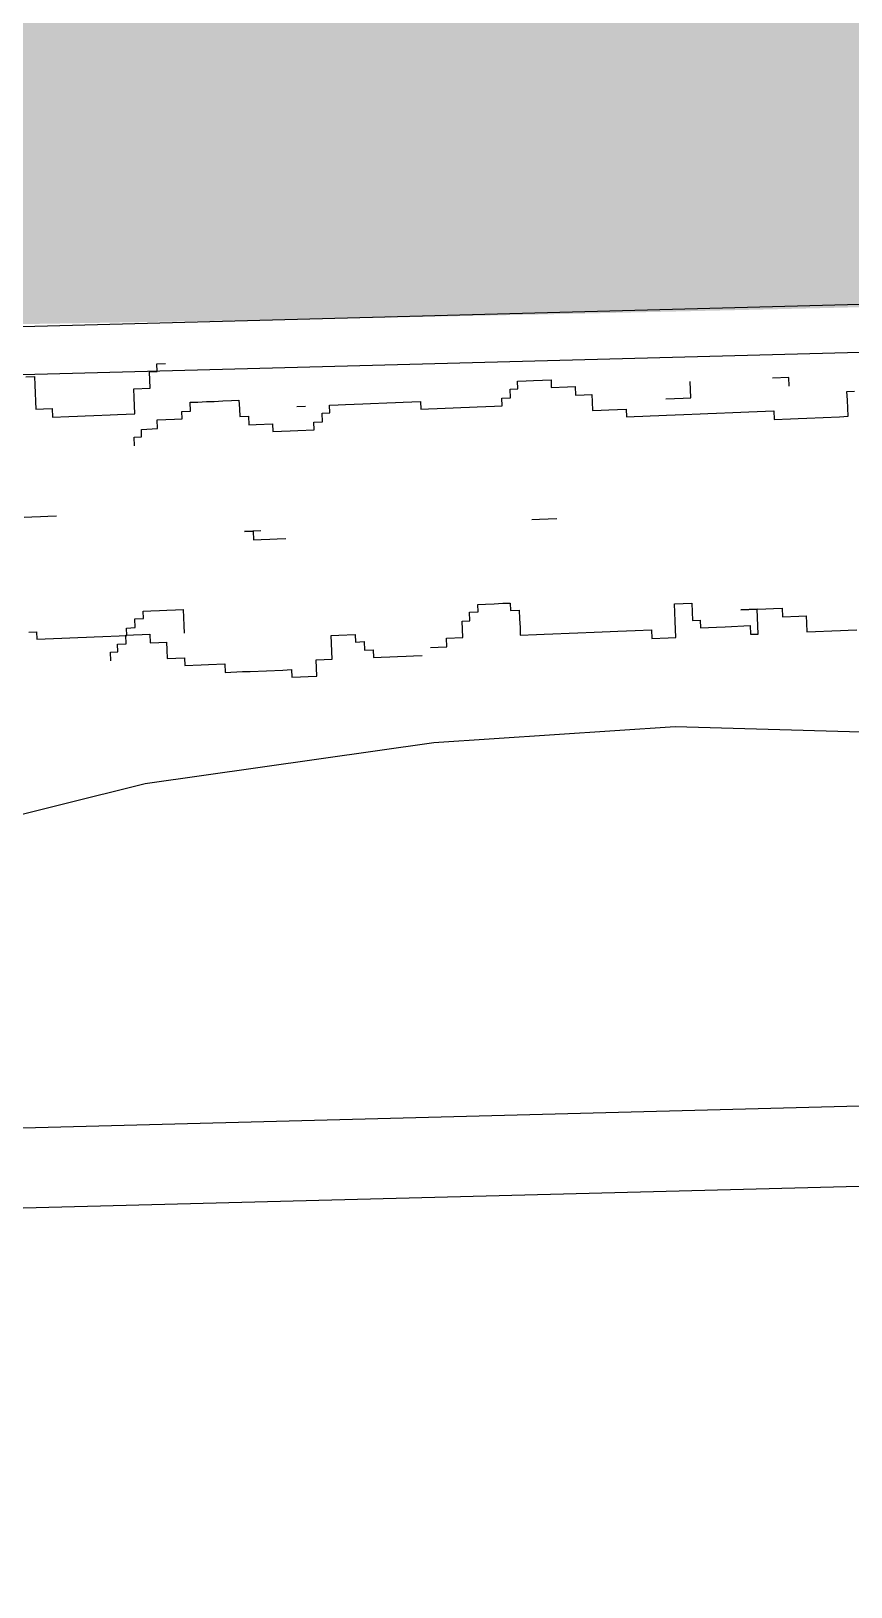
# Model space of a CAD drawing. Extents: x 302512 to 1034855, y -184136 to 410364.
# Drawn here: x 531572 to 535672, y -27544 to -19766 of the extents above; entities that cross this region are included whole.
import ezdxf

# ---------------------------------------------------------------- set-up
doc = ezdxf.new("R2010")
doc.units = 0
doc.header["$MEASUREMENT"] = 0
for name, color, linetype in [('WALL', 4, 'Continuous'), ('WZ', 2, 'Continuous'), ('总图线11', 41, 'Continuous'), ('环境', 8, 'Continuous')]:
    doc.layers.add(name, color=color, linetype=linetype)

# ---------------------------------------------------------------- blocks, each defined once
blk = doc.blocks.new('A$C7F351EC2')
at = {"layer": 'WZ'}
for p, q in [((23840.26016783714, 23801.46785659343), (2002.429964840412, 23232.76760366559)), ((23450.86651092768, 23391.19166234881), (2413.363655090332, 22843.33351508528))]:
    blk.add_line(p, q, dxfattribs=at)
blk.add_lwpolyline([(8125.587825775146, 23392.22673453391), (8093.320842623711, 24624.45310734212), (10224.00826334953, 25153.80609033257), (11666.97695195675, 25358.30053640157), (12873.66018044949, 25438.09894703329), (14617.48553299904, 25388.10544232279), (16165.24353086948, 25199.27577517927), (17690.03116238117, 24875.75181110948), (17722.33429419994, 23642.14497701824)], dxfattribs=at)
blk = doc.blocks.new('M_F21')
at = {"color": 3, "linetype": 'Continuous'}
for p, q in [((-3175.802406897511, 534.1438583831787), (-3150.468912744205, 534.1438583831787)), ((-3175.802406897511, 534.1438583831787), (-3175.802406897511, 534.1438583831787)), ((-3175.802406897511, 505.210737534775), (-3175.802406897511, 534.1438583831787)), ((-3150.468912744205, 534.1438583831787), (-3121.516347997571, 534.1438583831787)), ((-3150.468912744205, 534.1438583831787), (-3150.468912744205, 534.1438583831787)), ((-3121.516347997571, 534.1438583831787), (-3096.182853844266, 534.1438583831787)), ((-3121.516347997571, 534.1438583831787), (-3121.516347997571, 534.1438583831787)), ((-3096.182853844266, 534.1438583831787), (-3067.230289097632, 534.1438583831787)), ((-3096.182853844266, 534.1438583831787), (-3096.182853844266, 534.1438583831787)), ((-3067.230289097632, 534.1438583831787), (-3038.277724350997, 534.1438583831787)), ((-3067.230289097632, 534.1438583831787), (-3067.230289097632, 534.1438583831787)), ((-3038.277724350997, 534.1438583831787), (-3012.944230197692, 534.1438583831787)), ((-3038.277724350997, 534.1438583831787), (-3038.277724350997, 534.1438583831787)), ((-3012.944230197692, 534.1438583831787), (-3012.944230197692, 505.210737534775)), ((-3012.944230197692, 534.1438583831787), (-3012.944230197692, 534.1438583831787)), ((-2108.176581865364, 534.1438583831787), (-2082.843087712059, 534.1438583831787)), ((-2108.176581865364, 505.210737534775), (-2108.176581865364, 534.1438583831787)), ((-2082.843087712059, 559.4603391255332), (-2053.890522965425, 559.4603391255332)), ((-2082.843087712059, 559.4603391255332), (-2082.843087712059, 559.4603391255332)), ((-2082.843087712059, 534.1438583831787), (-2082.843087712059, 559.4603391255332)), ((-2082.843087712059, 534.1438583831787), (-2082.843087712059, 534.1438583831787)), ((-2053.890522965425, 559.4603391255332), (-2028.55702881212, 559.4603391255332)), ((-2053.890522965425, 559.4603391255332), (-2053.890522965425, 559.4603391255332)), ((-2028.55702881212, 559.4603391255332), (-1999.604464065485, 559.4603391255332)), ((-2028.55702881212, 559.4603391255332), (-2028.55702881212, 559.4603391255332)), ((-1999.604464065485, 559.4603391255332), (-1970.651899318851, 559.4603391255332)), ((-1999.604464065485, 559.4603391255332), (-1999.604464065485, 559.4603391255332)), ((-1970.651899318851, 559.4603391255332), (-1970.651899318851, 534.1438583831787)), ((-1970.651899318851, 534.1438583831787), (-1916.365840418911, 534.1438583831787)), ((-1916.365840418911, 534.1438583831787), (-1891.032346265605, 534.1438583831787)), ((-1916.365840418911, 534.1438583831787), (-1916.365840418911, 534.1438583831787)), ((-1891.032346265605, 534.1438583831787), (-1891.032346265605, 505.210737534775)), ((-1891.032346265605, 534.1438583831787), (-1891.032346265605, 534.1438583831787)), ((-1507.410863372699, 534.1438583831787), (-1507.410863372699, 534.1438583831787)), ((-1507.410863372699, 479.8942567924223), (-1507.410863372699, 534.1438583831787)), ((-1232.361498279671, 534.1438583831787), (-1232.361498279671, 534.1438583831787)), ((-1178.075439379732, 534.1438583831787), (-1232.361498279671, 534.1438583831787)), ((-1178.075439379732, 534.1438583831787), (-1178.075439379732, 534.1438583831787)), ((-1178.075439379732, 505.210737534775), (-1178.075439379732, 534.1438583831787)), ((3063.47529600222, 534.1438583831787), (3092.427860748856, 534.1438583831787)), ((3092.427860748856, 534.1438583831787), (3092.427860748856, 505.210737534775)), ((3092.427860748856, 534.1438583831787), (3092.427860748856, 534.1438583831787)), ((3476.049343641764, 534.1438583831787), (3501.382837795067, 534.1438583831787)), ((3476.049343641764, 534.1438583831787), (3476.049343641764, 534.1438583831787)), ((3476.049343641764, 479.8942567924223), (3476.049343641764, 534.1438583831787)), ((3501.382837795067, 559.4603391255332), (3530.335402541703, 559.4603391255332)), ((3501.382837795067, 534.1438583831787), (3501.382837795067, 559.4603391255332)), ((3530.335402541703, 559.4603391255332), (3530.335402541703, 559.4603391255332)), ((-3287.99359529072, 479.8942567924223), (-3259.041030544086, 479.8942567924223)), ((-3287.99359529072, 479.8942567924223), (-3287.99359529072, 479.8942567924223)), ((-3287.99359529072, 450.9611359440187), (-3287.99359529072, 479.8942567924223)), ((-3259.041030544086, 479.8942567924223), (-3230.088465797451, 479.8942567924223)), ((-3259.041030544086, 479.8942567924223), (-3259.041030544086, 479.8942567924223)), ((-3230.088465797451, 479.8942567924223), (-3204.754971644145, 479.8942567924223)), ((-3230.088465797451, 479.8942567924223), (-3230.088465797451, 479.8942567924223)), ((-3204.754971644145, 505.210737534775), (-3175.802406897511, 505.210737534775)), ((-3204.754971644145, 479.8942567924223), (-3204.754971644145, 505.210737534775)), ((-3175.802406897511, 505.210737534775), (-3175.802406897511, 505.210737534775)), ((-3012.944230197692, 505.210737534775), (-3012.944230197692, 479.8942567924223)), ((-3012.944230197692, 505.210737534775), (-3012.944230197692, 505.210737534775)), ((-3012.944230197692, 479.8942567924223), (-2983.991665451058, 479.8942567924223)), ((-3012.944230197692, 479.8942567924223), (-3012.944230197692, 479.8942567924223)), ((-2983.991665451058, 479.8942567924223), (-2983.991665451058, 450.9611359440187)), ((-2821.133488751238, 505.210737534775), (-2792.180924004604, 505.210737534775)), ((-2792.180924004604, 505.210737534775), (-2792.180924004604, 505.210737534775)), ((-2737.894865104665, 479.8942567924223), (-2712.561370951359, 479.8942567924223)), ((-2737.894865104665, 450.9611359440187), (-2737.894865104665, 479.8942567924223)), ((-2712.561370951359, 505.210737534775), (-2683.608806204725, 505.210737534775)), ((-2712.561370951359, 505.210737534775), (-2712.561370951359, 505.210737534775)), ((-2712.561370951359, 479.8942567924223), (-2712.561370951359, 505.210737534775)), ((-2683.608806204725, 505.210737534775), (-2658.275312051419, 505.210737534775)), ((-2683.608806204725, 505.210737534775), (-2683.608806204725, 505.210737534775)), ((-2658.275312051419, 505.210737534775), (-2629.322747304785, 505.210737534775)), ((-2658.275312051419, 505.210737534775), (-2658.275312051419, 505.210737534775)), ((-2629.322747304785, 505.210737534775), (-2600.37018255815, 505.210737534775)), ((-2629.322747304785, 505.210737534775), (-2629.322747304785, 505.210737534775)), ((-2600.37018255815, 505.210737534775), (-2575.036688404845, 505.210737534775)), ((-2600.37018255815, 505.210737534775), (-2600.37018255815, 505.210737534775)), ((-2575.036688404845, 505.210737534775), (-2520.750629504906, 505.210737534775)), ((-2575.036688404845, 505.210737534775), (-2575.036688404845, 505.210737534775)), ((-2520.750629504906, 505.210737534775), (-2491.798064758272, 505.210737534775)), ((-2520.750629504906, 505.210737534775), (-2520.750629504906, 505.210737534775)), ((-2491.798064758272, 505.210737534775), (-2466.464570604966, 505.210737534775)), ((-2491.798064758272, 505.210737534775), (-2491.798064758272, 505.210737534775)), ((-2466.464570604966, 505.210737534775), (-2437.512005858332, 505.210737534775)), ((-2466.464570604966, 505.210737534775), (-2466.464570604966, 505.210737534775)), ((-2437.512005858332, 505.210737534775), (-2408.559441111697, 505.210737534775)), ((-2437.512005858332, 505.210737534775), (-2437.512005858332, 505.210737534775)), ((-2408.559441111697, 505.210737534775), (-2408.559441111697, 479.8942567924223)), ((-2408.559441111697, 479.8942567924223), (-2383.225946958391, 479.8942567924223)), ((-2383.225946958391, 479.8942567924223), (-2354.273382211757, 479.8942567924223)), ((-2383.225946958391, 479.8942567924223), (-2383.225946958391, 479.8942567924223)), ((-2354.273382211757, 479.8942567924223), (-2299.987323311818, 479.8942567924223)), ((-2354.273382211757, 479.8942567924223), (-2354.273382211757, 479.8942567924223)), ((-2299.987323311818, 479.8942567924223), (-2274.653829158513, 479.8942567924223)), ((-2299.987323311818, 479.8942567924223), (-2299.987323311818, 479.8942567924223)), ((-2274.653829158513, 479.8942567924223), (-2245.701264411879, 479.8942567924223)), ((-2274.653829158513, 479.8942567924223), (-2274.653829158513, 479.8942567924223)), ((-2245.701264411879, 479.8942567924223), (-2220.367770258573, 479.8942567924223)), ((-2245.701264411879, 479.8942567924223), (-2245.701264411879, 479.8942567924223)), ((-2220.367770258573, 479.8942567924223), (-2191.415205511938, 479.8942567924223)), ((-2220.367770258573, 479.8942567924223), (-2220.367770258573, 479.8942567924223)), ((-2191.415205511938, 479.8942567924223), (-2162.462640765304, 479.8942567924223)), ((-2191.415205511938, 479.8942567924223), (-2191.415205511938, 479.8942567924223)), ((-2162.462640765304, 479.8942567924223), (-2137.129146611998, 479.8942567924223)), ((-2162.462640765304, 479.8942567924223), (-2162.462640765304, 479.8942567924223)), ((-2137.129146611998, 505.210737534775), (-2108.176581865364, 505.210737534775)), ((-2137.129146611998, 479.8942567924223), (-2137.129146611998, 505.210737534775)), ((-1891.032346265605, 505.210737534775), (-1862.079781518971, 505.210737534775)), ((-1891.032346265605, 505.210737534775), (-1891.032346265605, 505.210737534775)), ((-1862.079781518971, 505.210737534775), (-1836.746287365666, 505.210737534775)), ((-1862.079781518971, 505.210737534775), (-1862.079781518971, 505.210737534775)), ((-1836.746287365666, 505.210737534775), (-1836.746287365666, 479.8942567924223)), ((-1836.746287365666, 505.210737534775), (-1836.746287365666, 505.210737534775)), ((-1836.746287365666, 479.8942567924223), (-1836.746287365666, 450.9611359440187)), ((-1836.746287365666, 479.8942567924223), (-1836.746287365666, 479.8942567924223)), ((-1590.649487019273, 479.8942567924223), (-1561.696922272638, 479.8942567924223)), ((-1561.696922272638, 479.8942567924223), (-1532.744357526004, 479.8942567924223)), ((-1561.696922272638, 479.8942567924223), (-1561.696922272638, 479.8942567924223)), ((-1532.744357526004, 479.8942567924223), (-1507.410863372699, 479.8942567924223)), ((-1532.744357526004, 479.8942567924223), (-1532.744357526004, 479.8942567924223)), ((-1507.410863372699, 479.8942567924223), (-1507.410863372699, 479.8942567924223)), ((-986.2646979332776, 479.8942567924223), (-960.9312037799727, 479.8942567924223)), ((-986.2646979332776, 450.9611359440187), (-986.2646979332776, 479.8942567924223)), ((3092.427860748856, 505.210737534775), (3092.427860748856, 479.8942567924223)), ((3092.427860748856, 505.210737534775), (3092.427860748856, 505.210737534775)), ((3092.427860748856, 479.8942567924223), (3092.427860748856, 450.9611359440187)), ((3092.427860748856, 479.8942567924223), (3092.427860748856, 479.8942567924223)), ((3421.763284741821, 479.8942567924223), (3476.049343641764, 479.8942567924223)), ((3421.763284741821, 450.9611359440187), (3421.763284741821, 479.8942567924223)), ((-3367.613148343964, 425.6446552016641), (-3342.279654190659, 425.6446552016641)), ((-3367.613148343964, 396.7115343532605), (-3367.613148343964, 425.6446552016641)), ((-3342.279654190659, 450.9611359440187), (-3287.99359529072, 450.9611359440187)), ((-3342.279654190659, 450.9611359440187), (-3342.279654190659, 450.9611359440187)), ((-3342.279654190659, 425.6446552016641), (-3342.279654190659, 450.9611359440187)), ((-3287.99359529072, 450.9611359440187), (-3287.99359529072, 450.9611359440187)), ((-2983.991665451058, 450.9611359440187), (-2958.658171297752, 450.9611359440187)), ((-2958.658171297752, 450.9611359440187), (-2904.372112397812, 450.9611359440187)), ((-2958.658171297752, 450.9611359440187), (-2958.658171297752, 450.9611359440187)), ((-2904.372112397812, 450.9611359440187), (-2904.372112397812, 425.6446552016641)), ((-2904.372112397812, 425.6446552016641), (-2846.466982904543, 425.6446552016641)), ((-2846.466982904543, 425.6446552016641), (-2821.133488751238, 425.6446552016641)), ((-2846.466982904543, 425.6446552016641), (-2846.466982904543, 425.6446552016641)), ((-2821.133488751238, 425.6446552016641), (-2766.847429851299, 425.6446552016641)), ((-2821.133488751238, 425.6446552016641), (-2821.133488751238, 425.6446552016641)), ((-2766.847429851299, 450.9611359440187), (-2737.894865104665, 450.9611359440187)), ((-2766.847429851299, 450.9611359440187), (-2766.847429851299, 450.9611359440187)), ((-2766.847429851299, 425.6446552016641), (-2766.847429851299, 450.9611359440187)), ((-2766.847429851299, 425.6446552016641), (-2766.847429851299, 425.6446552016641)), ((-2737.894865104665, 450.9611359440187), (-2737.894865104665, 450.9611359440187)), ((-1836.746287365666, 450.9611359440187), (-1807.793722619032, 450.9611359440187)), ((-1836.746287365666, 450.9611359440187), (-1836.746287365666, 450.9611359440187)), ((-1807.793722619032, 450.9611359440187), (-1782.460228465727, 450.9611359440187)), ((-1807.793722619032, 450.9611359440187), (-1807.793722619032, 450.9611359440187)), ((-1782.460228465727, 450.9611359440187), (-1724.555098972458, 450.9611359440187)), ((-1782.460228465727, 450.9611359440187), (-1782.460228465727, 450.9611359440187)), ((-1724.555098972458, 450.9611359440187), (-1724.555098972458, 425.6446552016641)), ((-1724.555098972458, 425.6446552016641), (-1699.221604819152, 425.6446552016641)), ((-1699.221604819152, 425.6446552016641), (-1670.269040072518, 425.6446552016641)), ((-1699.221604819152, 425.6446552016641), (-1699.221604819152, 425.6446552016641)), ((-1670.269040072518, 425.6446552016641), (-1644.935545919212, 425.6446552016641)), ((-1670.269040072518, 425.6446552016641), (-1670.269040072518, 425.6446552016641)), ((-1644.935545919212, 425.6446552016641), (-1615.982981172578, 425.6446552016641)), ((-1644.935545919212, 425.6446552016641), (-1644.935545919212, 425.6446552016641)), ((-1615.982981172578, 425.6446552016641), (-1590.649487019273, 425.6446552016641)), ((-1615.982981172578, 425.6446552016641), (-1615.982981172578, 425.6446552016641)), ((-1590.649487019273, 425.6446552016641), (-1532.744357526004, 425.6446552016641)), ((-1590.649487019273, 425.6446552016641), (-1590.649487019273, 425.6446552016641)), ((-1532.744357526004, 425.6446552016641), (-1478.458298626064, 425.6446552016641)), ((-1532.744357526004, 425.6446552016641), (-1532.744357526004, 425.6446552016641)), ((-1478.458298626064, 425.6446552016641), (-1453.124804472759, 425.6446552016641)), ((-1478.458298626064, 425.6446552016641), (-1478.458298626064, 425.6446552016641)), ((-1453.124804472759, 425.6446552016641), (-1424.172239726125, 425.6446552016641)), ((-1453.124804472759, 425.6446552016641), (-1453.124804472759, 425.6446552016641)), ((-1424.172239726125, 425.6446552016641), (-1369.886180826185, 425.6446552016641)), ((-1424.172239726125, 425.6446552016641), (-1424.172239726125, 425.6446552016641)), ((-1369.886180826185, 425.6446552016641), (-1315.600121926245, 425.6446552016641)), ((-1369.886180826185, 425.6446552016641), (-1369.886180826185, 425.6446552016641)), ((-1315.600121926245, 425.6446552016641), (-1232.361498279671, 425.6446552016641)), ((-1315.600121926245, 425.6446552016641), (-1315.600121926245, 425.6446552016641)), ((-1232.361498279671, 425.6446552016641), (-1232.361498279671, 396.7115343532605)), ((-986.2646979332776, 450.9611359440187), (-986.2646979332776, 450.9611359440187)), ((-986.2646979332776, 396.7115343532605), (-986.2646979332776, 450.9611359440187)), ((3092.427860748856, 450.9611359440187), (3092.427860748856, 425.6446552016641)), ((3092.427860748856, 450.9611359440187), (3092.427860748856, 450.9611359440187)), ((3092.427860748856, 425.6446552016641), (3117.761354902159, 425.6446552016641)), ((3092.427860748856, 425.6446552016641), (3092.427860748856, 425.6446552016641)), ((3117.761354902159, 425.6446552016641), (3146.713919648795, 425.6446552016641)), ((3117.761354902159, 425.6446552016641), (3117.761354902159, 425.6446552016641)), ((3146.713919648795, 425.6446552016641), (3146.713919648795, 396.7115343532605)), ((3421.763284741821, 450.9611359440187), (3421.763284741821, 450.9611359440187)), ((3421.763284741821, 396.7115343532605), (3421.763284741821, 450.9611359440187)), ((-1232.361498279671, 396.7115343532605), (-1178.075439379732, 396.7115343532605)), ((-1178.075439379732, 396.7115343532605), (-1152.741945226427, 396.7115343532605)), ((-1178.075439379732, 396.7115343532605), (-1178.075439379732, 396.7115343532605)), ((-1152.741945226427, 396.7115343532605), (-1123.789380479792, 396.7115343532605)), ((-1152.741945226427, 396.7115343532605), (-1152.741945226427, 396.7115343532605)), ((-1123.789380479792, 396.7115343532605), (-1069.503321579852, 396.7115343532605)), ((-1123.789380479792, 396.7115343532605), (-1123.789380479792, 396.7115343532605)), ((-1069.503321579852, 396.7115343532605), (-1015.217262679913, 396.7115343532605)), ((-1069.503321579852, 396.7115343532605), (-1069.503321579852, 396.7115343532605)), ((-1015.217262679913, 396.7115343532605), (-986.2646979332776, 396.7115343532605)), ((-1015.217262679913, 396.7115343532605), (-1015.217262679913, 396.7115343532605)), ((3146.713919648795, 396.7115343532605), (3200.999978548734, 396.7115343532605)), ((3200.999978548734, 396.7115343532605), (3229.952543295371, 396.7115343532605)), ((3200.999978548734, 396.7115343532605), (3200.999978548734, 396.7115343532605)), ((3229.952543295371, 396.7115343532605), (3255.286037448674, 396.7115343532605)), ((3229.952543295371, 396.7115343532605), (3229.952543295371, 396.7115343532605)), ((3255.286037448674, 396.7115343532605), (3284.23860219531, 396.7115343532605)), ((3255.286037448674, 396.7115343532605), (3255.286037448674, 396.7115343532605)), ((3284.23860219531, 396.7115343532605), (3338.524661095249, 396.7115343532605)), ((3284.23860219531, 396.7115343532605), (3284.23860219531, 396.7115343532605)), ((3338.524661095249, 396.7115343532605), (3363.858155248552, 396.7115343532605)), ((3338.524661095249, 396.7115343532605), (3338.524661095249, 396.7115343532605)), ((3363.858155248552, 396.7115343532605), (3392.810719995188, 396.7115343532605)), ((3363.858155248552, 396.7115343532605), (3363.858155248552, 396.7115343532605)), ((3392.810719995188, 396.7115343532605), (3421.763284741821, 396.7115343532605)), ((3392.810719995188, 396.7115343532605), (3392.810719995188, 396.7115343532605)), ((3421.763284741821, 396.7115343532605), (3421.763284741821, 396.7115343532605)), ((-3012.944230197692, 96.53040555106963), (-2983.991665451058, 96.53040555106963)), ((-3012.944230197692, 96.53040555106963), (-3012.944230197692, 96.53040555106963)), ((-2958.658171297752, 96.53040555106963), (-3012.944230197692, 96.53040555106963)), ((-2983.991665451058, 96.53040555106963), (-2983.991665451058, 67.59728470266418)), ((-2983.991665451058, 67.59728470266418), (-2958.658171297752, 67.59728470266418)), ((-2958.658171297752, 67.59728470266418), (-2929.705606551118, 67.59728470266418)), ((-2958.658171297752, 67.59728470266418), (-2958.658171297752, 67.59728470266418)), ((-2929.705606551118, 67.59728470266418), (-2904.372112397812, 67.59728470266418)), ((-2929.705606551118, 67.59728470266418), (-2929.705606551118, 67.59728470266418)), ((-2904.372112397812, 67.59728470266418), (-2875.419547651178, 67.59728470266418)), ((-2904.372112397812, 67.59728470266418), (-2904.372112397812, 67.59728470266418)), ((-2875.419547651178, 67.59728470266418), (-2875.419547651178, 67.59728470266418)), ((-2053.890522965425, 96.53040555106963), (-2028.55702881212, 96.53040555106963)), ((-2028.55702881212, 96.53040555106963), (-1999.604464065485, 96.53040555106963)), ((-2028.55702881212, 96.53040555106963), (-2028.55702881212, 96.53040555106963)), ((-1999.604464065485, 96.53040555106963), (-1970.651899318851, 96.53040555106963)), ((-1999.604464065485, 96.53040555106963), (-1999.604464065485, 96.53040555106963)), ((-1970.651899318851, 96.53040555106963), (-1970.651899318851, 96.53040555106963)), ((3038.141801848917, 67.59728470266418), (3063.47529600222, 67.59728470266418)), ((3063.47529600222, 67.59728470266418), (3092.427860748856, 67.59728470266418)), ((3063.47529600222, 67.59728470266418), (3063.47529600222, 67.59728470266418)), ((3092.427860748856, 67.59728470266418), (3117.761354902159, 67.59728470266418)), ((3092.427860748856, 67.59728470266418), (3092.427860748856, 67.59728470266418)), ((3117.761354902159, 67.59728470266418), (3146.713919648795, 67.59728470266418)), ((3117.761354902159, 67.59728470266418), (3117.761354902159, 67.59728470266418)), ((3146.713919648795, 67.59728470266418), (3146.713919648795, 67.59728470266418)), ((-2274.653829158513, -203.6507232511231), (-2245.701264411879, -203.6507232511231)), ((-2274.653829158513, -203.6507232511231), (-2274.653829158513, -203.6507232511231)), ((-2274.653829158513, -232.5838440995267), (-2274.653829158513, -203.6507232511231)), ((-2245.701264411879, -178.3342425087685), (-2220.367770258573, -178.3342425087685)), ((-2245.701264411879, -178.3342425087685), (-2245.701264411879, -178.3342425087685)), ((-2245.701264411879, -203.6507232511231), (-2245.701264411879, -178.3342425087685)), ((-2245.701264411879, -203.6507232511231), (-2245.701264411879, -203.6507232511231)), ((-2220.367770258573, -178.3342425087685), (-2191.415205511938, -178.3342425087685)), ((-2220.367770258573, -178.3342425087685), (-2220.367770258573, -178.3342425087685)), ((-2191.415205511938, -178.3342425087685), (-2162.462640765304, -178.3342425087685)), ((-2191.415205511938, -178.3342425087685), (-2191.415205511938, -178.3342425087685)), ((-2162.462640765304, -178.3342425087685), (-2137.129146611998, -178.3342425087685)), ((-2162.462640765304, -178.3342425087685), (-2162.462640765304, -178.3342425087685)), ((-2137.129146611998, -178.3342425087685), (-2137.129146611998, -203.6507232511231)), ((-2137.129146611998, -203.6507232511231), (-2108.176581865364, -203.6507232511231)), ((-2108.176581865364, -203.6507232511231), (-2108.176581865364, -232.5838440995267)), ((-2108.176581865364, -203.6507232511231), (-2108.176581865364, -203.6507232511231)), ((-1590.649487019273, -203.6507232511231), (-1532.744357526004, -203.6507232511231)), ((-1590.649487019273, -203.6507232511231), (-1590.649487019273, -203.6507232511231)), ((-1590.649487019273, -261.5169649479303), (-1590.649487019273, -203.6507232511231)), ((-1532.744357526004, -203.6507232511231), (-1532.744357526004, -232.5838440995267)), ((-1532.744357526004, -203.6507232511231), (-1532.744357526004, -203.6507232511231)), ((-3421.899207243904, -232.5838440995267), (-3396.565713090598, -232.5838440995267)), ((-3421.899207243904, -261.5169649479303), (-3421.899207243904, -232.5838440995267)), ((-3396.565713090598, -232.5838440995267), (-3367.613148343964, -232.5838440995267)), ((-3396.565713090598, -232.5838440995267), (-3396.565713090598, -232.5838440995267)), ((-3367.613148343964, -232.5838440995267), (-3342.279654190659, -232.5838440995267)), ((-3367.613148343964, -232.5838440995267), (-3367.613148343964, -232.5838440995267)), ((-3342.279654190659, -232.5838440995267), (-3342.279654190659, -261.5169649479303)), ((-3342.279654190659, -232.5838440995267), (-3342.279654190659, -232.5838440995267)), ((-2299.987323311818, -232.5838440995267), (-2274.653829158513, -232.5838440995267)), ((-2299.987323311818, -286.833445690283), (-2299.987323311818, -232.5838440995267)), ((-2108.176581865364, -232.5838440995267), (-2108.176581865364, -261.5169649479303)), ((-2108.176581865364, -232.5838440995267), (-2108.176581865364, -232.5838440995267)), ((-1532.744357526004, -232.5838440995267), (-1532.744357526004, -261.5169649479303)), ((-1532.744357526004, -232.5838440995267), (-1532.744357526004, -232.5838440995267)), ((-1369.886180826185, -232.5838440995267), (-1315.600121926245, -232.5838440995267)), ((-1315.600121926245, -232.5838440995267), (-1369.886180826185, -232.5838440995267)), ((-1315.600121926245, -232.5838440995267), (-1286.647557179611, -232.5838440995267)), ((-1315.600121926245, -232.5838440995267), (-1315.600121926245, -232.5838440995267)), ((-1315.600121926245, -315.7665665386885), (-1315.600121926245, -232.5838440995267)), ((-1286.647557179611, -232.5838440995267), (-1261.314063026306, -232.5838440995267)), ((-1286.647557179611, -232.5838440995267), (-1286.647557179611, -232.5838440995267)), ((-1261.314063026306, -232.5838440995267), (-1232.361498279671, -232.5838440995267)), ((-1261.314063026306, -232.5838440995267), (-1261.314063026306, -232.5838440995267)), ((-1232.361498279671, -232.5838440995267), (-1232.361498279671, -261.5169649479303)), ((-3476.185266143844, -286.833445690283), (-3450.851771990539, -286.833445690283)), ((-3476.185266143844, -286.833445690283), (-3476.185266143844, -286.833445690283)), ((-3476.185266143844, -315.7665665386885), (-3476.185266143844, -286.833445690283)), ((-3450.851771990539, -261.5169649479303), (-3421.899207243904, -261.5169649479303)), ((-3450.851771990539, -286.833445690283), (-3450.851771990539, -261.5169649479303)), ((-3342.279654190659, -261.5169649479303), (-3313.327089444025, -261.5169649479303)), ((-3342.279654190659, -261.5169649479303), (-3342.279654190659, -261.5169649479303)), ((-3313.327089444025, -261.5169649479303), (-3287.99359529072, -261.5169649479303)), ((-3313.327089444025, -261.5169649479303), (-3313.327089444025, -261.5169649479303)), ((-3287.99359529072, -261.5169649479303), (-3287.99359529072, -286.833445690283)), ((-3287.99359529072, -261.5169649479303), (-3287.99359529072, -261.5169649479303)), ((-3287.99359529072, -286.833445690283), (-3287.99359529072, -315.7665665386885)), ((-3287.99359529072, -286.833445690283), (-3287.99359529072, -286.833445690283)), ((-2737.894865104665, -261.5169649479303), (-2712.561370951359, -261.5169649479303)), ((-2737.894865104665, -261.5169649479303), (-2737.894865104665, -261.5169649479303)), ((-2737.894865104665, -341.0830472810412), (-2737.894865104665, -261.5169649479303)), ((-2712.561370951359, -261.5169649479303), (-2658.275312051419, -261.5169649479303)), ((-2712.561370951359, -261.5169649479303), (-2712.561370951359, -261.5169649479303)), ((-2658.275312051419, -261.5169649479303), (-2658.275312051419, -286.833445690283)), ((-2658.275312051419, -261.5169649479303), (-2658.275312051419, -261.5169649479303)), ((-2658.275312051419, -286.833445690283), (-2629.322747304785, -286.833445690283)), ((-2658.275312051419, -286.833445690283), (-2658.275312051419, -286.833445690283)), ((-2629.322747304785, -286.833445690283), (-2629.322747304785, -315.7665665386885)), ((-2354.273382211757, -286.833445690283), (-2299.987323311818, -286.833445690283)), ((-2354.273382211757, -315.7665665386885), (-2354.273382211757, -286.833445690283)), ((-2108.176581865364, -261.5169649479303), (-2108.176581865364, -286.833445690283)), ((-2108.176581865364, -261.5169649479303), (-2108.176581865364, -261.5169649479303)), ((-2108.176581865364, -286.833445690283), (-2053.890522965425, -286.833445690283)), ((-2108.176581865364, -286.833445690283), (-2108.176581865364, -286.833445690283)), ((-2053.890522965425, -286.833445690283), (-2028.55702881212, -286.833445690283)), ((-2053.890522965425, -286.833445690283), (-2053.890522965425, -286.833445690283)), ((-2028.55702881212, -286.833445690283), (-1999.604464065485, -286.833445690283)), ((-2028.55702881212, -286.833445690283), (-2028.55702881212, -286.833445690283)), ((-1999.604464065485, -286.833445690283), (-1945.318405165545, -286.833445690283)), ((-1999.604464065485, -286.833445690283), (-1999.604464065485, -286.833445690283)), ((-1945.318405165545, -286.833445690283), (-1916.365840418911, -286.833445690283)), ((-1945.318405165545, -286.833445690283), (-1945.318405165545, -286.833445690283)), ((-1916.365840418911, -286.833445690283), (-1862.079781518971, -286.833445690283)), ((-1916.365840418911, -286.833445690283), (-1916.365840418911, -286.833445690283)), ((-1862.079781518971, -286.833445690283), (-1807.793722619032, -286.833445690283)), ((-1862.079781518971, -286.833445690283), (-1862.079781518971, -286.833445690283)), ((-1807.793722619032, -286.833445690283), (-1782.460228465727, -286.833445690283)), ((-1807.793722619032, -286.833445690283), (-1807.793722619032, -286.833445690283)), ((-1782.460228465727, -286.833445690283), (-1724.555098972458, -286.833445690283)), ((-1782.460228465727, -286.833445690283), (-1782.460228465727, -286.833445690283)), ((-1724.555098972458, -286.833445690283), (-1670.269040072518, -286.833445690283)), ((-1724.555098972458, -286.833445690283), (-1724.555098972458, -286.833445690283)), ((-1670.269040072518, -286.833445690283), (-1670.269040072518, -315.7665665386885)), ((-1670.269040072518, -286.833445690283), (-1670.269040072518, -286.833445690283)), ((-1590.649487019273, -261.5169649479303), (-1590.649487019273, -261.5169649479303)), ((-1590.649487019273, -315.7665665386885), (-1590.649487019273, -261.5169649479303)), ((-1532.744357526004, -261.5169649479303), (-1507.410863372699, -261.5169649479303)), ((-1532.744357526004, -261.5169649479303), (-1532.744357526004, -261.5169649479303)), ((-1507.410863372699, -261.5169649479303), (-1507.410863372699, -286.833445690283)), ((-1507.410863372699, -286.833445690283), (-1453.124804472759, -286.833445690283)), ((-1453.124804472759, -286.833445690283), (-1424.172239726125, -286.833445690283)), ((-1453.124804472759, -286.833445690283), (-1453.124804472759, -286.833445690283)), ((-1424.172239726125, -286.833445690283), (-1340.93361607955, -286.833445690283)), ((-1424.172239726125, -286.833445690283), (-1424.172239726125, -286.833445690283)), ((-1340.93361607955, -286.833445690283), (-1340.93361607955, -315.7665665386885)), ((-1232.361498279671, -261.5169649479303), (-1178.075439379732, -261.5169649479303)), ((-1178.075439379732, -261.5169649479303), (-1152.741945226427, -261.5169649479303)), ((-1178.075439379732, -261.5169649479303), (-1178.075439379732, -261.5169649479303)), ((-1152.741945226427, -261.5169649479303), (-1152.741945226427, -286.833445690283)), ((-1152.741945226427, -261.5169649479303), (-1152.741945226427, -261.5169649479303)), ((-1152.741945226427, -286.833445690283), (-1152.741945226427, -315.7665665386885)), ((-1152.741945226427, -286.833445690283), (-1152.741945226427, -286.833445690283)), ((3392.810719995188, -286.833445690283), (3421.763284741821, -286.833445690283)), ((3392.810719995188, -315.7665665386885), (3392.810719995188, -286.833445690283)), ((3421.763284741821, -261.5169649479303), (3447.096778895127, -261.5169649479303)), ((3421.763284741821, -261.5169649479303), (3421.763284741821, -261.5169649479303)), ((3421.763284741821, -286.833445690283), (3421.763284741821, -261.5169649479303)), ((3421.763284741821, -286.833445690283), (3421.763284741821, -286.833445690283)), ((3447.096778895127, -261.5169649479303), (3476.049343641764, -261.5169649479303)), ((3447.096778895127, -261.5169649479303), (3447.096778895127, -261.5169649479303)), ((3476.049343641764, -261.5169649479303), (3501.382837795067, -261.5169649479303)), ((3476.049343641764, -261.5169649479303), (3476.049343641764, -261.5169649479303)), ((3501.382837795067, -261.5169649479303), (3530.335402541703, -261.5169649479303)), ((3501.382837795067, -261.5169649479303), (3501.382837795067, -261.5169649479303)), ((3530.335402541703, -261.5169649479303), (3555.668896695006, -261.5169649479303)), ((3530.335402541703, -261.5169649479303), (3530.335402541703, -261.5169649479303)), ((3555.668896695006, -261.5169649479303), (3555.668896695006, -315.7665665386885)), ((-3287.99359529072, -315.7665665386885), (-3259.041030544086, -315.7665665386885)), ((-3287.99359529072, -315.7665665386885), (-3287.99359529072, -315.7665665386885)), ((-3259.041030544086, -315.7665665386885), (-3230.088465797451, -315.7665665386885)), ((-3259.041030544086, -315.7665665386885), (-3259.041030544086, -315.7665665386885)), ((-3230.088465797451, -315.7665665386885), (-3230.088465797451, -341.0830472810412)), ((-3230.088465797451, -341.0830472810412), (-3175.802406897511, -341.0830472810412)), ((-3175.802406897511, -341.0830472810412), (-3150.468912744205, -341.0830472810412)), ((-3175.802406897511, -341.0830472810412), (-3175.802406897511, -341.0830472810412)), ((-3150.468912744205, -341.0830472810412), (-3096.182853844266, -341.0830472810412)), ((-3150.468912744205, -341.0830472810412), (-3150.468912744205, -341.0830472810412)), ((-3096.182853844266, -341.0830472810412), (-3096.182853844266, -370.0161681294448)), ((-2792.180924004604, -341.0830472810412), (-2737.894865104665, -341.0830472810412)), ((-2792.180924004604, -395.3326488717994), (-2792.180924004604, -341.0830472810412)), ((-2629.322747304785, -315.7665665386885), (-2600.37018255815, -315.7665665386885)), ((-2600.37018255815, -315.7665665386885), (-2600.37018255815, -341.0830472810412)), ((-2600.37018255815, -341.0830472810412), (-2575.036688404845, -341.0830472810412)), ((-2575.036688404845, -341.0830472810412), (-2546.084123658211, -341.0830472810412)), ((-2575.036688404845, -341.0830472810412), (-2575.036688404845, -341.0830472810412)), ((-2546.084123658211, -341.0830472810412), (-2520.750629504906, -341.0830472810412)), ((-2546.084123658211, -341.0830472810412), (-2546.084123658211, -341.0830472810412)), ((-2520.750629504906, -341.0830472810412), (-2491.798064758272, -341.0830472810412)), ((-2520.750629504906, -341.0830472810412), (-2520.750629504906, -341.0830472810412)), ((-2491.798064758272, -341.0830472810412), (-2466.464570604966, -341.0830472810412)), ((-2491.798064758272, -341.0830472810412), (-2491.798064758272, -341.0830472810412)), ((-2466.464570604966, -341.0830472810412), (-2437.512005858332, -341.0830472810412)), ((-2466.464570604966, -341.0830472810412), (-2466.464570604966, -341.0830472810412)), ((-2437.512005858332, -341.0830472810412), (-2437.512005858332, -341.0830472810412)), ((-2408.559441111697, -315.7665665386885), (-2383.225946958391, -315.7665665386885)), ((-2383.225946958391, -315.7665665386885), (-2354.273382211757, -315.7665665386885)), ((-2383.225946958391, -315.7665665386885), (-2383.225946958391, -315.7665665386885)), ((-2354.273382211757, -315.7665665386885), (-2354.273382211757, -315.7665665386885)), ((-1670.269040072518, -315.7665665386885), (-1615.982981172578, -315.7665665386885)), ((-1615.982981172578, -315.7665665386885), (-1590.649487019273, -315.7665665386885)), ((-1615.982981172578, -315.7665665386885), (-1615.982981172578, -315.7665665386885)), ((-1590.649487019273, -315.7665665386885), (-1590.649487019273, -315.7665665386885)), ((-1340.93361607955, -315.7665665386885), (-1315.600121926245, -315.7665665386885)), ((-1315.600121926245, -315.7665665386885), (-1315.600121926245, -315.7665665386885)), ((-1152.741945226427, -315.7665665386885), (-1123.789380479792, -315.7665665386885)), ((-1152.741945226427, -315.7665665386885), (-1152.741945226427, -315.7665665386885)), ((-1123.789380479792, -315.7665665386885), (-1069.503321579852, -315.7665665386885)), ((-1123.789380479792, -315.7665665386885), (-1123.789380479792, -315.7665665386885)), ((-1069.503321579852, -315.7665665386885), (-1040.550756833218, -315.7665665386885)), ((-1069.503321579852, -315.7665665386885), (-1069.503321579852, -315.7665665386885)), ((-1040.550756833218, -315.7665665386885), (-1015.217262679913, -315.7665665386885)), ((-1040.550756833218, -315.7665665386885), (-1040.550756833218, -315.7665665386885)), ((-1015.217262679913, -315.7665665386885), (-986.2646979332776, -315.7665665386885)), ((-1015.217262679913, -315.7665665386885), (-1015.217262679913, -315.7665665386885)), ((3038.141801848917, -315.7665665386885), (3063.47529600222, -315.7665665386885)), ((3063.47529600222, -315.7665665386885), (3063.47529600222, -341.0830472810412)), ((3063.47529600222, -341.0830472810412), (3146.713919648795, -341.0830472810412)), ((3146.713919648795, -341.0830472810412), (3200.999978548734, -341.0830472810412)), ((3146.713919648795, -341.0830472810412), (3146.713919648795, -341.0830472810412)), ((3200.999978548734, -341.0830472810412), (3229.952543295371, -341.0830472810412)), ((3200.999978548734, -341.0830472810412), (3200.999978548734, -341.0830472810412)), ((3229.952543295371, -341.0830472810412), (3255.286037448674, -341.0830472810412)), ((3229.952543295371, -341.0830472810412), (3229.952543295371, -341.0830472810412)), ((3255.286037448674, -341.0830472810412), (3284.23860219531, -341.0830472810412)), ((3255.286037448674, -341.0830472810412), (3255.286037448674, -341.0830472810412)), ((3284.23860219531, -341.0830472810412), (3338.524661095249, -341.0830472810412)), ((3284.23860219531, -341.0830472810412), (3284.23860219531, -341.0830472810412)), ((3338.524661095249, -341.0830472810412), (3363.858155248552, -341.0830472810412)), ((3338.524661095249, -341.0830472810412), (3338.524661095249, -341.0830472810412)), ((3363.858155248552, -315.7665665386885), (3392.810719995188, -315.7665665386885)), ((3363.858155248552, -341.0830472810412), (3363.858155248552, -315.7665665386885)), ((3555.668896695006, -315.7665665386885), (3555.668896695006, -341.0830472810412)), ((3555.668896695006, -315.7665665386885), (3555.668896695006, -315.7665665386885)), ((3555.668896695006, -341.0830472810412), (3555.668896695006, -341.0830472810412)), ((-3096.182853844266, -370.0161681294448), (-3038.277724350997, -370.0161681294448)), ((-3038.277724350997, -370.0161681294448), (-3012.944230197692, -370.0161681294448)), ((-3038.277724350997, -370.0161681294448), (-3038.277724350997, -370.0161681294448)), ((-3012.944230197692, -370.0161681294448), (-2958.658171297752, -370.0161681294448)), ((-3012.944230197692, -370.0161681294448), (-3012.944230197692, -370.0161681294448)), ((-2958.658171297752, -370.0161681294448), (-2904.372112397812, -370.0161681294448)), ((-2958.658171297752, -370.0161681294448), (-2958.658171297752, -370.0161681294448)), ((-2904.372112397812, -370.0161681294448), (-2875.419547651178, -370.0161681294448)), ((-2904.372112397812, -370.0161681294448), (-2904.372112397812, -370.0161681294448)), ((-2875.419547651178, -370.0161681294448), (-2875.419547651178, -395.3326488717994)), ((-2875.419547651178, -395.3326488717994), (-2846.466982904543, -395.3326488717994)), ((-2846.466982904543, -395.3326488717994), (-2821.133488751238, -395.3326488717994)), ((-2846.466982904543, -395.3326488717994), (-2846.466982904543, -395.3326488717994)), ((-2821.133488751238, -395.3326488717994), (-2792.180924004604, -395.3326488717994)), ((-2821.133488751238, -395.3326488717994), (-2821.133488751238, -395.3326488717994)), ((-2792.180924004604, -395.3326488717994), (-2792.180924004604, -395.3326488717994))]:
    blk.add_line(p, q, dxfattribs=at)
at = {"width": 0.8, "flags": 9}
for tag in ['YSIZE', 'XSIZE']:
    blk.add_attdef(tag, (0, 0), '', height=0.5, dxfattribs=at)

msp = doc.modelspace()

# ---------------------------------------------------------------- hatches: boundary and pattern name
at = {"layer": '环境'}
h = msp.add_hatch(dxfattribs=at)
h.set_pattern_fill('ANGLE,_O', color=256, scale=3000)
h.set_pattern_definition([(0, (-609984.0939585507, -119640.7769003473), (0, 825.0000000000001), [600, -225]), (90, (-609984.0939585507, -119640.7769003473), (-825.0000000000001, 5.051501209517306e-14), [600, -225])])
edge = h.paths.add_edge_path()
edge.add_arc((456452.5202698254, -20483.03600952902), 5999.999999882882, 82.90610739022549, 136.7172286932041, ccw=False)
edge.add_arc((529230.5564035431, 564349.7677956127), 583343.7460008563, 262.9064421242585, 271.3139044814773)
edge.add_arc((556282.2267406606, -32330.84227312566), 19209.61674449953, 135.390996447, 143.8505578282533)
edge.add_arc((523139.7908070374, 498264.9605886798), 519563.4119421407, 267.02239156334633, 271.9446668256243, ccw=False)
edge.add_line((496150.7153754483, -20596.9948833962), (452084.6465785343, -16369.43911441136))
edge = h.paths.add_edge_path()
edge.add_arc((557649.2972619648, -28887.4074915247), 12195.37604413375, 122.3331244259789, 138.4177400750413, ccw=False)
edge.add_line((551126.7109780756, -18582.89076209709), (563157.0100887832, -18006.58508349324))
edge.add_arc((576761.7066860453, 6333.997658741195), 27884.61471376488, 240.7978392002225, 252.5319908396245)
edge.add_arc((-697884.8105419346, 47187662.48797935), 47224907.05095948, 271.5129119605803, 271.53649819632426, ccw=False)
edge.add_line((548957.8885803409, -20781.98179117788), (548527.1118179576, -20793.40171051768))
edge = h.paths.add_edge_path()
edge.add_line((626586.9758837472, -14296.28622386651), (626866.4842934804, -14065.55741847632))
edge.add_arc((622239.3367429655, -17885.17854441365), 5999.99999999521, 39.53901633858169, 100.4383675919696)
edge.add_arc((577050.392796655, 207323.149270234), 223698.033626444, 274.291430304433, 281.3702984552263, ccw=False)
edge.add_arc((576761.7066861086, 6333.997658622451), 27884.61471362988, 294.3952189639236, 307.6369724271134, ccw=False)
edge.add_arc((-3202813.969650181, 30587041.36929663), 30840004.67889177, 277.0611024603429, 277.11889753257)
edge.add_line((619149.7247513805, -15221.32666661206), (626586.9758837472, -14296.28622386654))

# ---------------------------------------------------------------- linework, layer by layer
at = {"layer": 'WALL'}
msp.add_line((567244.4178231608, -20296.73369135009), (521960.1369730483, -21498.36249749409), dxfattribs=at)
at = {"layer": '总图线11'}
msp.add_line((548533.4748173605, -21033.31734745996), (521958.8253100167, -21738.48178212391), dxfattribs=at)

# ---------------------------------------------------------------- block references
at = {"xscale": 1.5, "yscale": 1.5, "zscale": 1.5, "rotation": 2.372997826665086}
for p in [(537160.5082010106, -22225.05410211009), (526987.8724604283, -22485.71025346976)]:
    msp.add_blockref('M_F21', p, dxfattribs=at)
at = {"layer": 'WALL'}
msp.add_blockref('A$C7F351EC2', (521919.1466323982, -48681.22252186434), dxfattribs=at)

doc.saveas('drawing.dxf')
